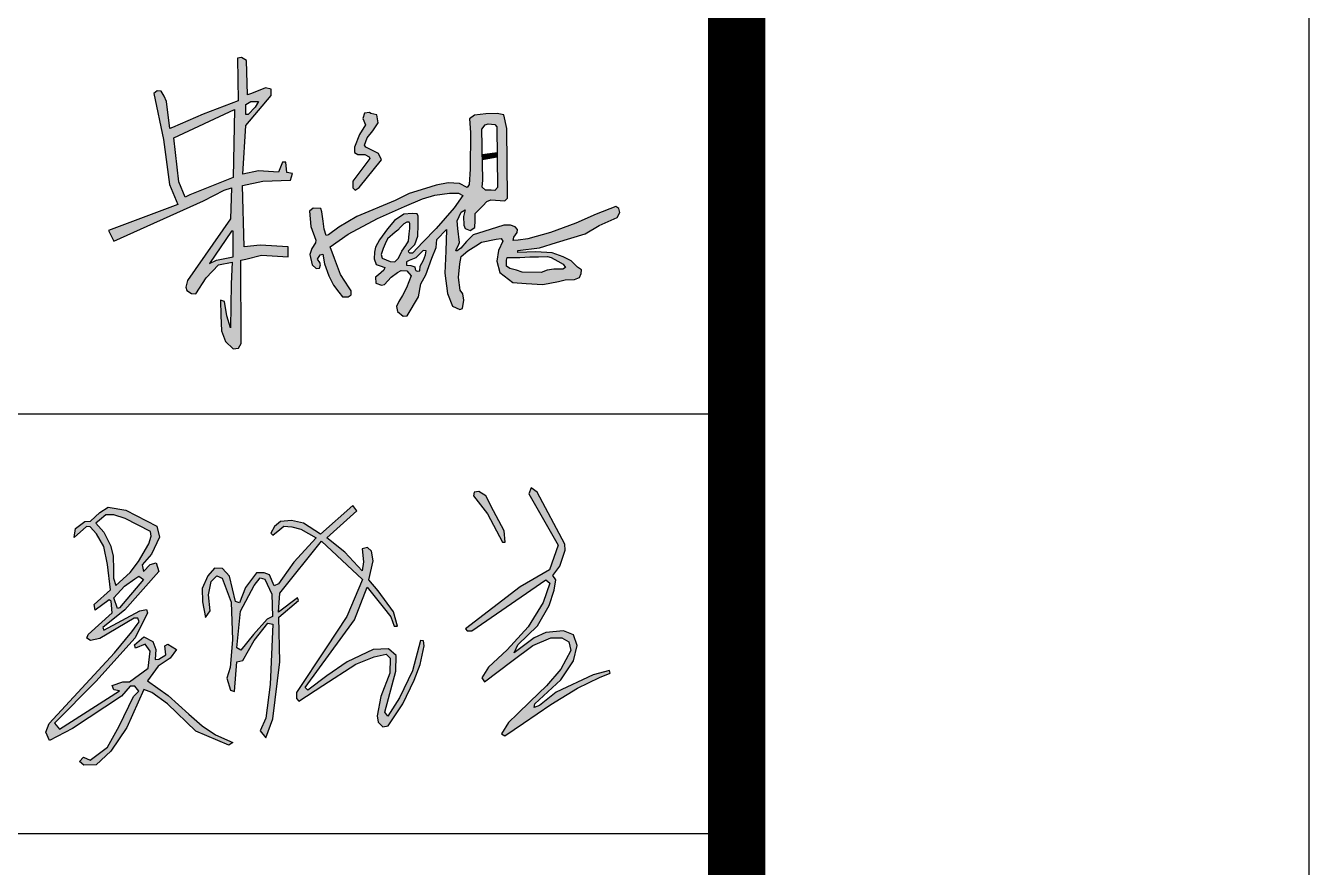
# Model space of a CAD drawing. Extents: x 1728470 to 1835391, y -157368 to 197905.
# Drawn here: x 1814412 to 1817775, y -2510 to -305 of the extents above; entities that cross this region are included whole.
import ezdxf

# ---------------------------------------------------------------- set-up
doc = ezdxf.new("R2010")
doc.units = 0
doc.header["$LTSCALE"] = 1000
doc.header["$MEASUREMENT"] = 0
doc.layers.get('0').update_dxf_attribs({"linetype": 'CONTINUOUS'})
doc.layers.add('PUB_TITLE', color=4, linetype='CONTINUOUS')

msp = doc.modelspace()

# ---------------------------------------------------------------- hatches: boundary and pattern name
h = msp.add_hatch(color=7)
h.paths.add_polyline_path([(1814980.4, -724), (1815033.5, -712.2), (1815106.5, -709.6), (1815111.4, -692.3), (1815096.6, -690.1), (1815093.8, -663), (1815085.2, -662.8), (1815074.3, -688.7), (1815022, -685.8), (1814981.4, -694.4), (1814988.9, -567.1), (1815055.5, -487.8), (1815055.7, -471.4), (1815040.7, -467.8), (1815004.1, -482.7), (1814993.8, -486.7), (1814991.1, -396.7), (1814977.7, -388.8), (1814967.5, -390.7), (1814969.1, -502.3), (1814877.2, -537.1), (1814796.7, -572.3), (1814790.3, -574.5), (1814781, -503.8), (1814775.4, -489.9), (1814766.9, -477), (1814756.9, -476.2), (1814748.4, -482.7), (1814773.3, -603.2), (1814789.3, -721.6), (1814810.7, -773.7), (1814629.1, -841.7), (1814642.9, -869.8), (1814878.6, -764.4), (1814932.4, -736.6), (1814951.4, -730.3), (1814949.2, -811.5), (1814836.3, -972.8), (1814831.7, -990.4), (1814834.8, -999.2), (1814846.8, -1006.6), (1814858.3, -1007.7), (1814884.9, -965.8), (1814917.3, -932.1), (1814953, -924.4), (1814950.9, -981.8), (1814949.1, -1097.2), (1814939.2, -1065.5), (1814933.4, -1027.6), (1814922.9, -1024.5), (1814923.9, -1064.8), (1814925, -1104.5), (1814935.9, -1132.7), (1814956.3, -1152.2), (1814970.2, -1149.8), (1814976.5, -1137.6), (1814975.8, -919.5), (1814988.7, -916.7), (1815029.7, -906.8), (1815100, -910.7), (1815100, -884.5), (1815026.6, -880.4), (1814984.5, -884.9)])
h.paths.add_polyline_path([(1814955.7, -702.7), (1814842.8, -748.6), (1814829.9, -754.9), (1814813.2, -714.6), (1814800.9, -599.1), (1814959.1, -524.8)], flags=16)
h.paths.add_polyline_path([(1814955.7, -843.8), (1814955.7, -911), (1814912.2, -919.7), (1814894.1, -928), (1814951.8, -843.8)], flags=16)
h.paths.add_polyline_path([(1814988.9, -538.3), (1814988.9, -511.5), (1815001.9, -504.3), (1815022.7, -504.3), (1815013.6, -519), (1814995.4, -537.9)], flags=16)
h = msp.add_hatch(color=7)
h.paths.add_polyline_path([(1815630.8, -761.5), (1815667.8, -763.7), (1815674.2, -757.3), (1815672.8, -574.6), (1815665.1, -538.9), (1815647.5, -535), (1815617.7, -536.4), (1815587.9, -539.5), (1815575.4, -549.5), (1815577.5, -585.1), (1815576.9, -680.8), (1815573.9, -721.7), (1815568.7, -729.4), (1815549.2, -719.1), (1815518.8, -717.4), (1815487.3, -723.4), (1815459.3, -731.4), (1815417.1, -744.6), (1815380.1, -762.9), (1815280.2, -805.5), (1815232.6, -832.8), (1815205.3, -853.1), (1815199.6, -855.1), (1815194.4, -838.5), (1815191.3, -817.1), (1815187.8, -793.2), (1815185.8, -784.1), (1815165.7, -783.7), (1815156, -791.1), (1815159.6, -831.4), (1815172.3, -866.8), (1815172, -874.5), (1815161.6, -888.6), (1815156.9, -904.9), (1815162.8, -931.7), (1815173.6, -941), (1815181.9, -940.3), (1815185, -932), (1815183.1, -925.6), (1815176.5, -916.6), (1815183.6, -905.3), (1815191, -903.8), (1815195, -928.8), (1815206.1, -960.8), (1815218.8, -984.8), (1815232.3, -1003.6), (1815242.5, -1015.3), (1815257.4, -1016), (1815265, -1010), (1815265.4, -999.8), (1815260, -992.2), (1815237.3, -957.4), (1815221, -915.3), (1815209.7, -884.6), (1815256.9, -851.7), (1815333.6, -810.1), (1815405, -778.8), (1815452.2, -759), (1815484.5, -749.6), (1815522.4, -744.2), (1815546.5, -744.2), (1815557.4, -750), (1815534.8, -782.7), (1815487.3, -836.5), (1815452.9, -872.1), (1815426.1, -901.3), (1815418.5, -900.9), (1815416.2, -898.4), (1815415.4, -894.8), (1815432.2, -878.6), (1815439.9, -856.5), (1815440.6, -827.1), (1815440.8, -804.1), (1815438.3, -798.3), (1815425.1, -797.2), (1815402.8, -798.8), (1815378.9, -815.6), (1815360.1, -837.7), (1815339.4, -866.1), (1815328.9, -885.9), (1815326.2, -898.5), (1815325.1, -915.9), (1815330.3, -930.6), (1815341.1, -934.7), (1815352.8, -938.6), (1815350.3, -946.1), (1815336.6, -957.6), (1815328.9, -963.9), (1815329.4, -979.9), (1815344.2, -985.4), (1815352.2, -982.9), (1815369.4, -963.8), (1815386.4, -952), (1815396.3, -946.8), (1815410.8, -947.6), (1815422, -960.2), (1815410.3, -991.7), (1815399.8, -1011.9), (1815389.7, -1027.8), (1815383.7, -1041), (1815386.4, -1054.2), (1815401, -1066.5), (1815411.9, -1065.1), (1815441.2, -1016), (1815447.7, -981.8), (1815460.6, -957.6), (1815476, -914.6), (1815487.3, -886.6), (1815489.7, -865.4), (1815514.4, -839.3), (1815513.4, -895.9), (1815510.4, -953.5), (1815517, -1006.7), (1815530.1, -1039.7), (1815550, -1049), (1815556.9, -1046.5), (1815560, -1024.1), (1815557.5, -1008), (1815550.3, -997.8), (1815546.3, -964.9), (1815549.4, -929), (1815553.4, -910.3), (1815570.4, -894.9), (1815591.9, -881.9), (1815606.7, -872.4), (1815644.7, -864.4), (1815657.9, -863.1), (1815662.2, -870.1), (1815650.8, -894.2), (1815646.5, -922.6), (1815654.7, -952.2), (1815688.7, -978), (1815723.7, -980.7), (1815767, -983), (1815807.9, -975.6), (1815825.9, -971.3), (1815850.4, -970.1), (1815862.9, -965.1), (1815867.6, -954.5), (1815868.2, -944.9), (1815857.9, -937.7), (1815841.6, -921.2), (1815820.4, -910.6), (1815791.9, -900.2), (1815748.3, -897.6), (1815701.2, -899.4), (1815701.5, -893.9), (1815758.7, -887.6), (1815803.1, -873.1), (1815877.7, -850.6), (1815915, -828.4), (1815962.2, -807.8), (1815968.8, -794.6), (1815965.8, -784), (1815958.4, -779), (1815907.1, -799.2), (1815853.5, -822.8), (1815787, -847.4), (1815727.9, -863.7), (1815702.2, -867.6), (1815689.4, -868.1), (1815690.7, -859.5), (1815699.5, -847.3), (1815701, -839.2), (1815694.4, -832.4), (1815682, -827.6), (1815664.6, -827.6), (1815612.1, -844.7), (1815584.9, -853.4), (1815567.4, -870.5), (1815551.9, -888.2), (1815542.6, -895.4), (1815538.8, -895.1), (1815540.3, -891.2), (1815543.7, -885.7), (1815546.6, -877.8), (1815548.4, -873.2), (1815544.7, -836.6), (1815542.3, -816.3), (1815552.9, -793.9), (1815563.4, -787.9), (1815559.2, -804.9), (1815559.8, -827.6), (1815563.6, -836.9), (1815577.1, -841.8), (1815589.1, -833.9), (1815590.2, -815.8), (1815590.2, -797.1), (1815609.9, -776.8), (1815620.6, -765.9)])
h.paths.add_polyline_path([(1815608, -728.3), (1815609.8, -710.1), (1815607, -576), (1815615.8, -564.9), (1815624.1, -562.7), (1815641.2, -564.2), (1815646.3, -570), (1815648.5, -729.5), (1815641.2, -737.2), (1815631.4, -736.3), (1815616.9, -736.6)], flags=16)
h.paths.add_polyline_path([(1815673.5, -912.9), (1815706.6, -912.5), (1815733.1, -910.8), (1815756.1, -910.6), (1815779.5, -909.7), (1815788.8, -912.9), (1815806.5, -922.2), (1815820.2, -929.8), (1815826.1, -938.9), (1815819.5, -942.8), (1815796.1, -943), (1815778.8, -945.6), (1815762.3, -952.3), (1815712.5, -950.8), (1815698.2, -945.6), (1815680.4, -941.5), (1815672, -935.4), (1815672.2, -919.2)], flags=16)
h.paths.add_polyline_path([(1815418.7, -823.7), (1815419, -836.8), (1815417.3, -850.5), (1815415.1, -869.9), (1815408.5, -880.7), (1815397.6, -896), (1815389.1, -914.1), (1815379.8, -923.9), (1815367.4, -922.8), (1815346.6, -914.5), (1815343.6, -904.4), (1815348.5, -889.4), (1815354, -876.8), (1815360.3, -863.9), (1815380.1, -845.9), (1815387.3, -840.7), (1815394.1, -833.5), (1815403.2, -824.5), (1815410.9, -820.3), (1815417.1, -820.1)], flags=16)
h.paths.add_polyline_path([(1815461.8, -895.5), (1815460, -905.7), (1815454.7, -919.2), (1815445.5, -935.2), (1815444.8, -947.5), (1815437.8, -948.8), (1815434, -946.9), (1815432.7, -942.8), (1815432.2, -937.1), (1815421.6, -933.9), (1815410.3, -932.6), (1815409.6, -928.6), (1815410.2, -924.2), (1815416.7, -920.1), (1815434.1, -913.2), (1815453.1, -895.5), (1815455, -894.3)], flags=16)
for points in [[(1815344.5, -656.7), (1815336.8, -639.7), (1815303.2, -623.6), (1815299.6, -618.1), (1815306.7, -599.2), (1815322.1, -580.9), (1815336, -559.4), (1815332, -538.7), (1815316.3, -534.9), (1815312.9, -532.7), (1815299.5, -534.4), (1815295.7, -548.6), (1815302.8, -565.3), (1815286.9, -590.5), (1815274, -623.4), (1815274.1, -637.5), (1815282.6, -643), (1815301.1, -643), (1815312.4, -648.7), (1815314, -653.2), (1815269.6, -712.6), (1815269, -730.4), (1815275.6, -736.5), (1815285.7, -729.1)], [(1815647.2, -637.4), (1815608.4, -643.1), (1815608.7, -657), (1815647.4, -649.7)]]:
    msp.add_hatch(color=7).paths.add_polyline_path(points)
h = msp.add_hatch(color=256)
h.paths.add_polyline_path([(1815752.3, -1527.7), (1815736.5, -1515.6), (1815730.6, -1531.5), (1815806.8, -1666.1), (1815784.9, -1731), (1815707.7, -1775), (1815564.4, -1885.1), (1815569.2, -1890.9), (1815581.5, -1890.4), (1815775.3, -1756.9), (1815785.4, -1765.9), (1815767.8, -1816.4), (1815728.4, -1879.7), (1815673.5, -1940.6), (1815624.5, -1985.9), (1815607.5, -2014), (1815614.4, -2024.1), (1815685.7, -1970.4), (1815741.2, -1928.7), (1815788.1, -1909.2), (1815816.9, -1909.2), (1815835, -1919.8), (1815840.3, -1942.2), (1815814.2, -1990.6), (1815776.9, -2034.9), (1815734.3, -2075.9), (1815700.7, -2108.2), (1815677.1, -2130.9), (1815658.7, -2160.4), (1815667.2, -2165.8), (1815716.7, -2132.3), (1815788.2, -2083.9), (1815858.1, -2040.9), (1815915.6, -2013), (1815943.2, -2001.1), (1815942.1, -1994.4), (1815898.8, -2005.9), (1815802.2, -2051), (1815758.2, -2086), (1815744.7, -2091.6), (1815746.2, -2081.6), (1815814.5, -2019), (1815847.3, -1969.4), (1815857.4, -1928.6), (1815847.7, -1901.3), (1815820.9, -1890.5), (1815774.6, -1894.6), (1815744, -1909.2), (1815706, -1937.5), (1815691.7, -1948.1), (1815701.5, -1927.1), (1815753, -1877.5), (1815783.6, -1824.4), (1815797, -1784.5), (1815801.1, -1756.6), (1815792.9, -1745.8), (1815811.6, -1721), (1815825.4, -1679.6), (1815824.7, -1663.6)])
h.paths.add_polyline_path([(1815599, -1525.6), (1815587.6, -1527.7), (1815585.2, -1536.8), (1815621.8, -1583.7), (1815661.4, -1658.6), (1815668.8, -1658.6), (1815665.8, -1628.9), (1815638.2, -1576), (1815617.9, -1537.1)], flags=17)
h.paths.add_polyline_path([(1815008.8, -1900.4), (1814976, -1941.4), (1814965.4, -1935.3), (1814974.9, -1839), (1815010.5, -1771.7), (1815026.7, -1751.9), (1815038.8, -1755.4), (1815057.2, -1794.4), (1815059.1, -1853.2), (1815044.7, -1860.2)], flags=16)
h.paths.add_polyline_path([(1814875.5, -1814.4), (1814883.3, -1856), (1814895.9, -1838.6), (1814891, -1796.7), (1814898.6, -1761.4), (1814913.3, -1746.2), (1814926.9, -1752.7), (1814950.3, -1815.2), (1814954.1, -1914.2), (1814948.1, -1986.8), (1814939.4, -2014.5), (1814948.6, -2046), (1814959.5, -2049.3), (1814965.5, -1972.1), (1814981.3, -1968.3), (1815011.2, -1915.5), (1815046.6, -1870.9), (1815060.2, -1873.1), (1815053.1, -2030.8), (1815041.1, -2119.7), (1815026.4, -2152.8), (1815041.1, -2170.8), (1815060.2, -2121.3), (1815078.2, -1972.1), (1815075.6, -1855.2), (1815127.1, -1811), (1815124.8, -1804.2), (1815074.5, -1841.5), (1815077.9, -1791.6), (1815187.3, -1656.1), (1815294.3, -1756.2), (1815253.8, -1853), (1815199.1, -1935.4), (1815121.5, -2052.2), (1815121.6, -2067.6), (1815127.5, -2075.2), (1815190.6, -2034), (1815277, -1977.6), (1815324.9, -1958.7), (1815357, -1952), (1815367.1, -1962.5), (1815366.2, -2001.2), (1815343.1, -2062.7), (1815333.4, -2113.2), (1815335.9, -2129.6), (1815347.7, -2142.2), (1815362, -2139.6), (1815400.3, -2081.6), (1815430.2, -2019.7), (1815445.6, -1978.7), (1815456.4, -1929.5), (1815454.7, -1916.6), (1815446.8, -1915.8), (1815426.1, -1995.3), (1815391.3, -2065.7), (1815361, -2114.4), (1815353.1, -2104), (1815382.1, -1996.6), (1815382.6, -1955.2), (1815362.7, -1937.8), (1815322.5, -1939.8), (1815254.9, -1972.1), (1815201.4, -2008.2), (1815151.7, -2045.8), (1815144.7, -2039.2), (1815273.6, -1862), (1815306.6, -1776), (1815348.8, -1828.8), (1815368.7, -1853.6), (1815377.6, -1878.7), (1815386.7, -1878.7), (1815376.2, -1840.8), (1815335.7, -1785.9), (1815311.5, -1756.7), (1815322.6, -1707.3), (1815318, -1681.7), (1815307.9, -1672.5), (1815293.8, -1675.7), (1815297, -1710), (1815293.8, -1733.3), (1815248, -1684.9), (1815201.1, -1647.2), (1815279.7, -1576.1), (1815269.7, -1562.1), (1815184.9, -1637.8), (1815140.2, -1608.7), (1815108.5, -1601.2), (1815080.3, -1603.9), (1815064.1, -1617.4), (1815054.6, -1634.4), (1815060.1, -1639.6), (1815077.9, -1624.9), (1815088.8, -1616), (1815109.2, -1618.2), (1815132.9, -1623.9), (1815172.9, -1646.9), (1815115.1, -1711.1), (1815084.9, -1753), (1815074.6, -1767.2), (1815063.2, -1773), (1815050.7, -1744.1), (1815037.4, -1738.3), (1815016.6, -1738.3), (1814988.2, -1777.2), (1814972.7, -1817.4), (1814962.1, -1814.1), (1814946.2, -1747), (1814927.9, -1727), (1814907.4, -1726.8), (1814889.6, -1746.2), (1814874.6, -1779.7)])
h.paths.add_polyline_path([(1814652.5, -1831.8), (1814643.5, -1804), (1814671, -1773.8), (1814698.2, -1754.8), (1814708.5, -1747.7), (1814720.8, -1756.2), (1814657.8, -1830.7)], flags=16)
h.paths.add_polyline_path([(1814642.5, -1752.5), (1814648.8, -1772.1), (1814685.7, -1737.8), (1814708.1, -1709.4), (1814735.1, -1662.6), (1814741, -1642.6), (1814739.2, -1630.4), (1814673.3, -1595.9), (1814643.7, -1587), (1814622.2, -1586.5), (1814605.4, -1601), (1814596.6, -1608.6), (1814617.2, -1632.5), (1814634.2, -1667.4), (1814641.5, -1694.4), (1814642.3, -1730.4)], flags=16)
h.paths.add_polyline_path([(1814571.7, -1617.1), (1814539.5, -1646.4), (1814542.5, -1622.6), (1814567, -1603.8), (1814582.3, -1603.4), (1814606.3, -1580.7), (1814628.1, -1566.7), (1814674.8, -1574.6), (1814755.6, -1616.5), (1814762.6, -1645.3), (1814741.6, -1689.7), (1814717.2, -1718.1), (1814720.7, -1735.1), (1814738.6, -1717.2), (1814754.3, -1712.9), (1814760.8, -1735.1), (1814672.5, -1835.4), (1814614.6, -1882.1), (1814617.1, -1889.3), (1814711, -1838.3), (1814728.8, -1834.9), (1814731.3, -1843.6), (1814699.2, -1909), (1814596.4, -2023.2), (1814488.2, -2132.6), (1814500.9, -2148.3), (1814658.1, -2048), (1814643, -2045), (1814639.4, -2033.5), (1814667.2, -2023.8), (1814684.1, -2024.4), (1814733.1, -1988.2), (1814738.5, -1943.5), (1814725.2, -1925.9), (1814699.8, -1935.6), (1814697.4, -1927.2), (1814721.6, -1906.6), (1814745.2, -1918.7), (1814753.7, -1939.8), (1814751.2, -1965.8), (1814760.9, -1965.2), (1814779.7, -1953.7), (1814777.2, -1929.6), (1814785.1, -1925.9), (1814807.5, -1939.2), (1814790.5, -1962.2), (1814759.7, -1983.3), (1814731.3, -2022), (1814785.7, -2060.1), (1814840.1, -2109), (1814874.3, -2139.7), (1814909.8, -2163), (1814955.2, -2183), (1814944.3, -2190.2), (1814858.4, -2153.4), (1814784, -2082.1), (1814742.9, -2051.9), (1814721.7, -2044), (1814677, -2143.7), (1814635.9, -2205.9), (1814596.9, -2242), (1814564.7, -2242.8), (1814553.7, -2232.7), (1814564.3, -2221.7), (1814581.2, -2229.3), (1814627, -2195), (1814657.5, -2140.2), (1814694.8, -2062.7), (1814708.4, -2048.3), (1814698.2, -2036), (1814686.3, -2035.6), (1814663, -2061.4), (1814535.1, -2146.5), (1814474.5, -2177.8), (1814465.6, -2155.8), (1814474.1, -2133), (1814644.8, -1948.6), (1814690.2, -1892.9), (1814704.1, -1874.1), (1814709.3, -1867.2), (1814706.4, -1857.7), (1814696.4, -1857.3), (1814606.8, -1910.4), (1814582.2, -1916), (1814572.5, -1910.1), (1814575.9, -1900), (1814638.7, -1843.8), (1814636.5, -1813), (1814631, -1809.3), (1814594.3, -1836.1), (1814592.1, -1821.8), (1814634.3, -1782.9), (1814626.9, -1716.9), (1814616.9, -1670), (1814598.1, -1636.8), (1814581, -1618.1)])

# ---------------------------------------------------------------- linework, layer by layer
for p, q in [((1815587.6, -1527.7), (1815585.2, -1536.8)), ((1815585.2, -1536.8), (1815621.8, -1583.7)), ((1815599, -1525.6), (1815587.6, -1527.7)), ((1815617.9, -1537.1), (1815599, -1525.6)), ((1815638.2, -1576), (1815617.9, -1537.1)), ((1815736.5, -1515.6), (1815730.6, -1531.5)), ((1815730.6, -1531.5), (1815806.8, -1666.1)), ((1815752.3, -1527.7), (1815736.5, -1515.6)), ((1815824.7, -1663.6), (1815752.3, -1527.7)), ((1814606.3, -1580.7), (1814628.1, -1566.7)), ((1814628.1, -1566.7), (1814674.8, -1574.6)), ((1814674.8, -1574.6), (1814755.6, -1616.5)), ((1815269.7, -1562.1), (1815184.9, -1637.8)), ((1815201.1, -1647.2), (1815279.7, -1576.1)), ((1815279.7, -1576.1), (1815269.7, -1562.1)), ((1815665.8, -1628.9), (1815638.2, -1576)), ((1814542.5, -1622.6), (1814567, -1603.8)), ((1814567, -1603.8), (1814582.3, -1603.4)), ((1814582.3, -1603.4), (1814606.3, -1580.7)), ((1814605.4, -1601), (1814596.6, -1608.6)), ((1814596.6, -1608.6), (1814617.2, -1632.5)), ((1814622.2, -1586.5), (1814605.4, -1601)), ((1814643.7, -1587), (1814622.2, -1586.5)), ((1814673.3, -1595.9), (1814643.7, -1587)), ((1814739.2, -1630.4), (1814673.3, -1595.9)), ((1815080.3, -1603.9), (1815064.1, -1617.4)), ((1815108.5, -1601.2), (1815080.3, -1603.9)), ((1815140.2, -1608.7), (1815108.5, -1601.2)), ((1815184.9, -1637.8), (1815140.2, -1608.7)), ((1815621.8, -1583.7), (1815661.4, -1658.6)), ((1814571.7, -1617.1), (1814539.5, -1646.4)), ((1814539.5, -1646.4), (1814542.5, -1622.6)), ((1814581, -1618.1), (1814571.7, -1617.1)), ((1814598.1, -1636.8), (1814581, -1618.1)), ((1814616.9, -1670), (1814598.1, -1636.8)), ((1814617.2, -1632.5), (1814634.2, -1667.4)), ((1814735.1, -1662.6), (1814741, -1642.6)), ((1814741, -1642.6), (1814739.2, -1630.4)), ((1814762.6, -1645.3), (1814741.6, -1689.7)), ((1814755.6, -1616.5), (1814762.6, -1645.3)), ((1815064.1, -1617.4), (1815054.6, -1634.4)), ((1815054.6, -1634.4), (1815060.1, -1639.6)), ((1815060.1, -1639.6), (1815077.9, -1624.9)), ((1815077.9, -1624.9), (1815088.8, -1616)), ((1815088.8, -1616), (1815109.2, -1618.2)), ((1815109.2, -1618.2), (1815132.9, -1623.9)), ((1815172.9, -1646.9), (1815115.1, -1711.1)), ((1815132.9, -1623.9), (1815172.9, -1646.9)), ((1815248, -1684.9), (1815201.1, -1647.2)), ((1815668.8, -1658.6), (1815665.8, -1628.9)), ((1814626.9, -1716.9), (1814616.9, -1670)), ((1814634.2, -1667.4), (1814641.5, -1694.4)), ((1814708.1, -1709.4), (1814735.1, -1662.6)), ((1815077.9, -1791.6), (1815187.3, -1656.1)), ((1815187.3, -1656.1), (1815294.3, -1756.2)), ((1815307.9, -1672.5), (1815293.8, -1675.7)), ((1815293.8, -1675.7), (1815297, -1710)), ((1815318, -1681.7), (1815307.9, -1672.5)), ((1815661.4, -1658.6), (1815668.8, -1658.6)), ((1815806.8, -1666.1), (1815784.9, -1731)), ((1815811.6, -1721), (1815825.4, -1679.6)), ((1815825.4, -1679.6), (1815824.7, -1663.6)), ((1814641.5, -1694.4), (1814642.3, -1730.4)), ((1814685.7, -1737.8), (1814708.1, -1709.4)), ((1814741.6, -1689.7), (1814717.2, -1718.1)), ((1814738.6, -1717.2), (1814754.3, -1712.9)), ((1814754.3, -1712.9), (1814760.8, -1735.1)), ((1815115.1, -1711.1), (1815084.9, -1753)), ((1815293.8, -1733.3), (1815248, -1684.9)), ((1815297, -1710), (1815293.8, -1733.3)), ((1815311.5, -1756.7), (1815322.6, -1707.3)), ((1815322.6, -1707.3), (1815318, -1681.7)), ((1814634.3, -1782.9), (1814626.9, -1716.9)), ((1814642.3, -1730.4), (1814642.5, -1752.5)), ((1814648.8, -1772.1), (1814685.7, -1737.8)), ((1814760.8, -1735.1), (1814672.5, -1835.4)), ((1814698.2, -1754.8), (1814708.5, -1747.7)), ((1814708.5, -1747.7), (1814720.8, -1756.2)), ((1814717.2, -1718.1), (1814720.7, -1735.1)), ((1814720.7, -1735.1), (1814738.6, -1717.2)), ((1814889.6, -1746.2), (1814874.6, -1779.7)), ((1814907.4, -1726.8), (1814889.6, -1746.2)), ((1814898.6, -1761.4), (1814913.3, -1746.2)), ((1814927.9, -1727), (1814907.4, -1726.8)), ((1814913.3, -1746.2), (1814926.9, -1752.7)), ((1814946.2, -1747), (1814927.9, -1727)), ((1814962.1, -1814.1), (1814946.2, -1747)), ((1815016.6, -1738.3), (1814988.2, -1777.2)), ((1815037.4, -1738.3), (1815016.6, -1738.3)), ((1815050.7, -1744.1), (1815037.4, -1738.3)), ((1815063.2, -1773), (1815050.7, -1744.1)), ((1815784.9, -1731), (1815707.7, -1775)), ((1815792.9, -1745.8), (1815811.6, -1721)), ((1815801.1, -1756.6), (1815792.9, -1745.8)), ((1814642.5, -1752.5), (1814648.8, -1772.1)), ((1814643.5, -1804), (1814671, -1773.8)), ((1814720.8, -1756.2), (1814657.8, -1830.7)), ((1814671, -1773.8), (1814698.2, -1754.8)), ((1814874.6, -1779.7), (1814875.5, -1814.4)), ((1814891, -1796.7), (1814898.6, -1761.4)), ((1814926.9, -1752.7), (1814950.3, -1815.2)), ((1814988.2, -1777.2), (1814972.7, -1817.4)), ((1814974.9, -1839), (1815010.5, -1771.7)), ((1815010.5, -1771.7), (1815026.7, -1751.9)), ((1815026.7, -1751.9), (1815038.8, -1755.4)), ((1815038.8, -1755.4), (1815057.2, -1794.4)), ((1815074.6, -1767.2), (1815063.2, -1773)), ((1815084.9, -1753), (1815074.6, -1767.2)), ((1815294.3, -1756.2), (1815253.8, -1853)), ((1815273.6, -1862), (1815306.6, -1776)), ((1815306.6, -1776), (1815348.8, -1828.8)), ((1815335.7, -1785.9), (1815311.5, -1756.7)), ((1815707.7, -1775), (1815564.4, -1885.1)), ((1815581.5, -1890.4), (1815775.3, -1756.9)), ((1815785.4, -1765.9), (1815767.8, -1816.4)), ((1815775.3, -1756.9), (1815785.4, -1765.9)), ((1815797, -1784.5), (1815801.1, -1756.6)), ((1814592.1, -1821.8), (1814634.3, -1782.9)), ((1814631, -1809.3), (1814594.3, -1836.1)), ((1814636.5, -1813), (1814631, -1809.3)), ((1814638.7, -1843.8), (1814636.5, -1813)), ((1814652.5, -1831.8), (1814643.5, -1804)), ((1814875.5, -1814.4), (1814883.3, -1856)), ((1814895.9, -1838.6), (1814891, -1796.7)), ((1814950.3, -1815.2), (1814954.1, -1914.2)), ((1814972.7, -1817.4), (1814962.1, -1814.1)), ((1815057.2, -1794.4), (1815059.1, -1853.2)), ((1815074.5, -1841.5), (1815077.9, -1791.6)), ((1815124.8, -1804.2), (1815074.5, -1841.5)), ((1815075.6, -1855.2), (1815127.1, -1811)), ((1815127.1, -1811), (1815124.8, -1804.2)), ((1815376.2, -1840.8), (1815335.7, -1785.9)), ((1815783.6, -1824.4), (1815797, -1784.5)), ((1814575.9, -1900), (1814638.7, -1843.8)), ((1814594.3, -1836.1), (1814592.1, -1821.8)), ((1814672.5, -1835.4), (1814614.6, -1882.1)), ((1814617.1, -1889.3), (1814711, -1838.3)), ((1814657.8, -1830.7), (1814652.5, -1831.8)), ((1814731.3, -1843.6), (1814699.2, -1909)), ((1814711, -1838.3), (1814728.8, -1834.9)), ((1814728.8, -1834.9), (1814731.3, -1843.6)), ((1814883.3, -1856), (1814895.9, -1838.6)), ((1814965.4, -1935.3), (1814974.9, -1839)), ((1815348.8, -1828.8), (1815368.7, -1853.6)), ((1815386.7, -1878.7), (1815376.2, -1840.8)), ((1815767.8, -1816.4), (1815728.4, -1879.7)), ((1815753, -1877.5), (1815783.6, -1824.4)), ((1814696.4, -1857.3), (1814606.8, -1910.4)), ((1814614.6, -1882.1), (1814617.1, -1889.3)), ((1814690.2, -1892.9), (1814704.1, -1874.1)), ((1814706.4, -1857.7), (1814696.4, -1857.3)), ((1814704.1, -1874.1), (1814709.3, -1867.2)), ((1814709.3, -1867.2), (1814706.4, -1857.7)), ((1815044.7, -1860.2), (1815008.8, -1900.4)), ((1815011.2, -1915.5), (1815046.6, -1870.9)), ((1815059.1, -1853.2), (1815044.7, -1860.2)), ((1815046.6, -1870.9), (1815060.2, -1873.1)), ((1815060.2, -1873.1), (1815053.1, -2030.8)), ((1815078.2, -1972.1), (1815075.6, -1855.2)), ((1815144.7, -2039.2), (1815273.6, -1862)), ((1815253.8, -1853), (1815199.1, -1935.4)), ((1815368.7, -1853.6), (1815377.6, -1878.7)), ((1815377.6, -1878.7), (1815386.7, -1878.7)), ((1815728.4, -1879.7), (1815673.5, -1940.6)), ((1815701.5, -1927.1), (1815753, -1877.5)), ((1814572.5, -1910.1), (1814575.9, -1900)), ((1814582.2, -1916), (1814572.5, -1910.1)), ((1814606.8, -1910.4), (1814582.2, -1916)), ((1814699.2, -1909), (1814596.4, -2023.2)), ((1814644.8, -1948.6), (1814690.2, -1892.9)), ((1814697.4, -1927.2), (1814721.6, -1906.6)), ((1814721.6, -1906.6), (1814745.2, -1918.7)), ((1814954.1, -1914.2), (1814948.1, -1986.8)), ((1815008.8, -1900.4), (1814976, -1941.4)), ((1814981.3, -1968.3), (1815011.2, -1915.5)), ((1815446.8, -1915.8), (1815426.1, -1995.3)), ((1815454.7, -1916.6), (1815446.8, -1915.8)), ((1815564.4, -1885.1), (1815569.2, -1890.9)), ((1815569.2, -1890.9), (1815581.5, -1890.4)), ((1815744, -1909.2), (1815706, -1937.5)), ((1815741.2, -1928.7), (1815788.1, -1909.2)), ((1815774.6, -1894.6), (1815744, -1909.2)), ((1815820.9, -1890.5), (1815774.6, -1894.6)), ((1815788.1, -1909.2), (1815816.9, -1909.2)), ((1815816.9, -1909.2), (1815835, -1919.8)), ((1815847.7, -1901.3), (1815820.9, -1890.5)), ((1815857.4, -1928.6), (1815847.7, -1901.3)), ((1814474.1, -2133), (1814644.8, -1948.6)), ((1814699.8, -1935.6), (1814697.4, -1927.2)), ((1814725.2, -1925.9), (1814699.8, -1935.6)), ((1814699.8, -1935.6), (1814699.8, -1935.6)), ((1814738.5, -1943.5), (1814725.2, -1925.9)), ((1814733.1, -1988.2), (1814738.5, -1943.5)), ((1814745.2, -1918.7), (1814753.7, -1939.8)), ((1814753.7, -1939.8), (1814751.2, -1965.8)), ((1814777.2, -1929.6), (1814785.1, -1925.9)), ((1814779.7, -1953.7), (1814777.2, -1929.6)), ((1814785.1, -1925.9), (1814807.5, -1939.2)), ((1814807.5, -1939.2), (1814790.5, -1962.2)), ((1814976, -1941.4), (1814965.4, -1935.3)), ((1815199.1, -1935.4), (1815121.5, -2052.2)), ((1815322.5, -1939.8), (1815254.9, -1972.1)), ((1815362.7, -1937.8), (1815322.5, -1939.8)), ((1815382.6, -1955.2), (1815362.7, -1937.8)), ((1815445.6, -1978.7), (1815456.4, -1929.5)), ((1815456.4, -1929.5), (1815454.7, -1916.6)), ((1815673.5, -1940.6), (1815624.5, -1985.9)), ((1815685.7, -1970.4), (1815741.2, -1928.7)), ((1815691.7, -1948.1), (1815701.5, -1927.1)), ((1815706, -1937.5), (1815691.7, -1948.1)), ((1815840.3, -1942.2), (1815814.2, -1990.6)), ((1815835, -1919.8), (1815840.3, -1942.2)), ((1815847.3, -1969.4), (1815857.4, -1928.6)), ((1814759.7, -1983.3), (1814731.3, -2022)), ((1814751.2, -1965.8), (1814760.9, -1965.2)), ((1814790.5, -1962.2), (1814759.7, -1983.3)), ((1814760.9, -1965.2), (1814779.7, -1953.7)), ((1814959.5, -2049.3), (1814965.5, -1972.1)), ((1814965.5, -1972.1), (1814981.3, -1968.3)), ((1815060.2, -2121.3), (1815078.2, -1972.1)), ((1815190.6, -2034), (1815277, -1977.6)), ((1815254.9, -1972.1), (1815201.4, -2008.2)), ((1815277, -1977.6), (1815324.9, -1958.7)), ((1815324.9, -1958.7), (1815357, -1952)), ((1815357, -1952), (1815367.1, -1962.5)), ((1815367.1, -1962.5), (1815366.2, -2001.2)), ((1815382.1, -1996.6), (1815382.6, -1955.2)), ((1815430.2, -2019.7), (1815445.6, -1978.7)), ((1815614.4, -2024.1), (1815685.7, -1970.4)), ((1815814.5, -2019), (1815847.3, -1969.4)), ((1814684.1, -2024.4), (1814733.1, -1988.2)), ((1814948.1, -1986.8), (1814939.4, -2014.5)), ((1814939.4, -2014.5), (1814948.6, -2046)), ((1815201.4, -2008.2), (1815151.7, -2045.8)), ((1815366.2, -2001.2), (1815343.1, -2062.7)), ((1815353.1, -2104), (1815382.1, -1996.6)), ((1815426.1, -1995.3), (1815391.3, -2065.7)), ((1815624.5, -1985.9), (1815607.5, -2014)), ((1815607.5, -2014), (1815614.4, -2024.1)), ((1815814.2, -1990.6), (1815776.9, -2034.9)), ((1815898.8, -2005.9), (1815802.2, -2051)), ((1815858.1, -2040.9), (1815915.6, -2013)), ((1815942.1, -1994.4), (1815898.8, -2005.9)), ((1815915.6, -2013), (1815943.2, -2001.1)), ((1815943.2, -2001.1), (1815942.1, -1994.4)), ((1814596.4, -2023.2), (1814488.2, -2132.6)), ((1814500.9, -2148.3), (1814658.1, -2048)), ((1814639.4, -2033.5), (1814667.2, -2023.8)), ((1814643, -2045), (1814639.4, -2033.5)), ((1814658.1, -2048), (1814643, -2045)), ((1814686.3, -2035.6), (1814663, -2061.4)), ((1814667.2, -2023.8), (1814684.1, -2024.4)), ((1814721.7, -2044), (1814677, -2143.7)), ((1814698.2, -2036), (1814686.3, -2035.6)), ((1814694.8, -2062.7), (1814708.4, -2048.3)), ((1814708.4, -2048.3), (1814698.2, -2036)), ((1814742.9, -2051.9), (1814721.7, -2044)), ((1814731.3, -2022), (1814785.7, -2060.1)), ((1814948.6, -2046), (1814959.5, -2049.3)), ((1815053.1, -2030.8), (1815041.1, -2119.7)), ((1815127.5, -2075.2), (1815190.6, -2034)), ((1815151.7, -2045.8), (1815144.7, -2039.2)), ((1815400.3, -2081.6), (1815430.2, -2019.7)), ((1815776.9, -2034.9), (1815734.3, -2075.9)), ((1815746.2, -2081.6), (1815814.5, -2019)), ((1815802.2, -2051), (1815758.2, -2086)), ((1815788.2, -2083.9), (1815858.1, -2040.9)), ((1814663, -2061.4), (1814535.1, -2146.5)), ((1814657.5, -2140.2), (1814694.8, -2062.7)), ((1814784, -2082.1), (1814742.9, -2051.9)), ((1814858.4, -2153.4), (1814784, -2082.1)), ((1814785.7, -2060.1), (1814840.1, -2109)), ((1815121.5, -2052.2), (1815121.6, -2067.6)), ((1815121.6, -2067.6), (1815127.5, -2075.2)), ((1815343.1, -2062.7), (1815333.4, -2113.2)), ((1815391.3, -2065.7), (1815361, -2114.4)), ((1815362, -2139.6), (1815400.3, -2081.6)), ((1815734.3, -2075.9), (1815700.7, -2108.2)), ((1815716.7, -2132.3), (1815788.2, -2083.9)), ((1815744.7, -2091.6), (1815746.2, -2081.6)), ((1814840.1, -2109), (1814874.3, -2139.7)), ((1815333.4, -2113.2), (1815335.9, -2129.6)), ((1815361, -2114.4), (1815353.1, -2104)), ((1815700.7, -2108.2), (1815677.1, -2130.9)), ((1815758.2, -2086), (1815744.7, -2091.6)), ((1814465.6, -2155.8), (1814474.1, -2133)), ((1814535.1, -2146.5), (1814474.5, -2177.8)), ((1814488.2, -2132.6), (1814500.9, -2148.3)), ((1814627, -2195), (1814657.5, -2140.2)), ((1814677, -2143.7), (1814635.9, -2205.9)), ((1814874.3, -2139.7), (1814909.8, -2163)), ((1815041.1, -2119.7), (1815026.4, -2152.8)), ((1815041.1, -2170.8), (1815060.2, -2121.3)), ((1815335.9, -2129.6), (1815347.7, -2142.2)), ((1815347.7, -2142.2), (1815362, -2139.6)), ((1815677.1, -2130.9), (1815658.7, -2160.4)), ((1815667.2, -2165.8), (1815716.7, -2132.3)), ((1814474.5, -2177.8), (1814465.6, -2155.8)), ((1814944.3, -2190.2), (1814858.4, -2153.4)), ((1814909.8, -2163), (1814955.2, -2183)), ((1814955.2, -2183), (1814944.3, -2190.2)), ((1815026.4, -2152.8), (1815041.1, -2170.8)), ((1815658.7, -2160.4), (1815667.2, -2165.8)), ((1814581.2, -2229.3), (1814627, -2195)), ((1814635.9, -2205.9), (1814596.9, -2242)), ((1814553.7, -2232.7), (1814564.3, -2221.7)), ((1814564.7, -2242.8), (1814553.7, -2232.7)), ((1814564.3, -2221.7), (1814581.2, -2229.3)), ((1814596.9, -2242), (1814564.7, -2242.8))]:
    msp.add_line(p, q)
for points in [[(1814953, -924.4), (1814950.9, -981.8), (1814949.1, -1097.2), (1814939.2, -1065.5), (1814933.4, -1027.6), (1814922.9, -1024.5), (1814923.9, -1064.8), (1814925, -1104.5), (1814935.9, -1132.7), (1814956.3, -1152.2), (1814970.2, -1149.8), (1814976.5, -1137.6), (1814975.8, -919.5), (1814988.7, -916.7), (1815029.7, -906.8), (1815100, -910.7), (1815100, -884.5), (1815026.6, -880.4), (1814984.5, -884.9), (1814980.4, -724), (1815033.5, -712.2), (1815106.5, -709.6), (1815111.4, -692.3), (1815096.6, -690.1), (1815093.8, -663), (1815085.2, -662.8), (1815074.3, -688.7), (1815022, -685.8), (1814981.4, -694.4), (1814988.9, -567.1), (1815055.5, -487.8), (1815055.7, -471.4), (1815040.7, -467.8), (1815004.1, -482.7), (1814993.8, -486.7), (1814991.1, -396.7), (1814977.7, -388.8), (1814967.5, -390.7), (1814969.1, -502.3), (1814877.2, -537.1), (1814796.7, -572.3), (1814790.3, -574.5), (1814781, -503.8), (1814775.4, -489.9), (1814766.9, -477), (1814756.9, -476.2), (1814748.4, -482.7), (1814773.3, -603.2), (1814789.3, -721.6), (1814810.7, -773.7), (1814629.1, -841.7), (1814642.9, -869.8), (1814878.6, -764.4), (1814932.4, -736.6), (1814951.4, -730.3), (1814949.2, -811.5), (1814836.3, -972.8), (1814831.7, -990.4), (1814834.8, -999.2), (1814846.8, -1006.6), (1814858.3, -1007.7), (1814884.9, -965.8), (1814917.3, -932.1)], [(1815185.8, -784.1), (1815165.7, -783.7), (1815156, -791.1), (1815159.6, -831.4), (1815172.3, -866.8), (1815172, -874.5), (1815161.6, -888.6), (1815156.9, -904.9), (1815162.8, -931.7), (1815173.6, -941), (1815181.9, -940.3), (1815185, -932), (1815183.1, -925.6), (1815176.5, -916.6), (1815183.6, -905.3), (1815191, -903.8), (1815195, -928.8), (1815206.1, -960.8), (1815218.8, -984.8), (1815232.3, -1003.6), (1815242.5, -1015.3), (1815257.4, -1016), (1815265, -1010), (1815265.4, -999.8), (1815260, -992.2), (1815237.3, -957.4), (1815221, -915.3), (1815209.7, -884.6), (1815256.9, -851.7), (1815333.6, -810.1), (1815405, -778.8), (1815452.2, -759), (1815484.5, -749.6), (1815522.4, -744.2), (1815546.5, -744.2), (1815557.4, -750), (1815534.8, -782.7), (1815487.3, -836.5), (1815452.9, -872.1), (1815426.1, -901.3), (1815418.5, -900.9), (1815416.2, -898.4), (1815415.4, -894.8), (1815432.2, -878.6), (1815439.9, -856.5), (1815440.6, -827.1), (1815440.8, -804.1), (1815438.3, -798.3), (1815425.1, -797.2), (1815402.8, -798.8), (1815378.9, -815.6), (1815360.1, -837.7), (1815339.4, -866.1), (1815328.9, -885.9), (1815326.2, -898.5), (1815325.1, -915.9), (1815330.3, -930.6), (1815341.1, -934.7), (1815352.8, -938.6), (1815350.3, -946.1), (1815336.6, -957.6), (1815328.9, -963.9), (1815329.4, -979.9), (1815344.2, -985.4), (1815352.2, -982.9), (1815369.4, -963.8), (1815386.4, -952), (1815396.3, -946.8), (1815410.8, -947.6), (1815422, -960.2), (1815410.3, -991.7), (1815399.8, -1011.9), (1815389.7, -1027.8), (1815383.7, -1041), (1815386.4, -1054.2), (1815401, -1066.5), (1815411.9, -1065.1), (1815441.2, -1016), (1815447.7, -981.8), (1815460.6, -957.6), (1815476, -914.6), (1815487.3, -886.6), (1815489.7, -865.4), (1815514.4, -839.3), (1815513.4, -895.9), (1815510.4, -953.5), (1815517, -1006.7), (1815530.1, -1039.7), (1815550, -1049), (1815556.9, -1046.5), (1815560, -1024.1), (1815557.5, -1008), (1815550.3, -997.8), (1815546.3, -964.9), (1815549.4, -929), (1815553.4, -910.3), (1815570.4, -894.9), (1815591.9, -881.9), (1815606.7, -872.4), (1815644.7, -864.4), (1815657.9, -863.1), (1815662.2, -870.1), (1815650.8, -894.2), (1815646.5, -922.6), (1815654.7, -952.2), (1815688.7, -978), (1815723.7, -980.7), (1815767, -983), (1815807.9, -975.6), (1815825.9, -971.3), (1815850.4, -970.1), (1815862.9, -965.1), (1815867.6, -954.5), (1815868.2, -944.9), (1815857.9, -937.7), (1815841.6, -921.2), (1815820.4, -910.6), (1815791.9, -900.2), (1815748.3, -897.6), (1815701.2, -899.4), (1815701.5, -893.9), (1815758.7, -887.6), (1815803.1, -873.1), (1815877.7, -850.6), (1815915, -828.4), (1815962.2, -807.8), (1815968.8, -794.6), (1815965.8, -784), (1815958.4, -779), (1815907.1, -799.2), (1815853.5, -822.8), (1815787, -847.4), (1815727.9, -863.7), (1815702.2, -867.6), (1815689.4, -868.1), (1815690.7, -859.5), (1815699.5, -847.3), (1815701, -839.2), (1815694.4, -832.4), (1815682, -827.6), (1815664.6, -827.6), (1815612.1, -844.7), (1815584.9, -853.4), (1815567.4, -870.5), (1815551.9, -888.2), (1815542.6, -895.4), (1815538.8, -895.1), (1815540.3, -891.2), (1815543.7, -885.7), (1815546.6, -877.8), (1815548.4, -873.2), (1815544.7, -836.6), (1815542.3, -816.3), (1815552.9, -793.9), (1815563.4, -787.9), (1815559.2, -804.9), (1815559.8, -827.6), (1815563.6, -836.9), (1815577.1, -841.8), (1815589.1, -833.9), (1815590.2, -815.8), (1815590.2, -797.1), (1815609.9, -776.8), (1815620.6, -765.9), (1815630.8, -761.5), (1815667.8, -763.7), (1815674.2, -757.3), (1815672.8, -574.6), (1815665.1, -538.9), (1815647.5, -535), (1815617.7, -536.4), (1815587.9, -539.5), (1815575.4, -549.5), (1815577.5, -585.1), (1815576.9, -680.8), (1815573.9, -721.7), (1815568.7, -729.4), (1815549.2, -719.1), (1815518.8, -717.4), (1815487.3, -723.4), (1815459.3, -731.4), (1815417.1, -744.6), (1815380.1, -762.9), (1815280.2, -805.5), (1815232.6, -832.8), (1815205.3, -853.1), (1815199.6, -855.1), (1815194.4, -838.5), (1815191.3, -817.1), (1815187.8, -793.2)], [(1815312.9, -532.7), (1815299.5, -534.4), (1815295.7, -548.6), (1815302.8, -565.3), (1815286.9, -590.5), (1815274, -623.4), (1815274.1, -637.5), (1815282.6, -643), (1815301.1, -643), (1815312.4, -648.7), (1815314, -653.2), (1815269.6, -712.6), (1815269, -730.4), (1815275.6, -736.5), (1815285.7, -729.1), (1815344.5, -656.7), (1815336.8, -639.7), (1815303.2, -623.6), (1815299.6, -618.1), (1815306.7, -599.2), (1815322.1, -580.9), (1815336, -559.4), (1815332, -538.7), (1815316.3, -534.9), (1815316.3, -534.9), (1815316.3, -534.9)], [(1815607, -576), (1815615.8, -564.9), (1815624.1, -562.7), (1815641.2, -564.2), (1815646.3, -570), (1815648.5, -729.5), (1815641.2, -737.2), (1815631.4, -736.3), (1815616.9, -736.6), (1815608, -728.3), (1815609.8, -710.1), (1815607, -576)]]:
    msp.add_lwpolyline(points, close=True)
for points in [[(1814988.9, -511.5), (1815001.9, -504.3), (1815022.7, -504.3), (1815013.6, -519), (1814995.4, -537.9), (1814988.9, -538.3), (1814988.9, -511.5)], [(1814800.9, -599.1), (1814959.1, -524.8), (1814955.7, -702.7), (1814842.8, -748.6), (1814829.9, -754.9), (1814813.2, -714.6), (1814800.9, -599.1)], [(1815608.4, -643.1), (1815647.2, -637.4), (1815647.4, -649.7), (1815608.7, -657), (1815608.4, -643.1)], [(1815380.1, -845.9), (1815360.3, -863.9), (1815354, -876.8), (1815348.5, -889.4), (1815343.6, -904.4), (1815346.6, -914.5), (1815367.4, -922.8), (1815379.8, -923.9), (1815389.1, -914.1), (1815397.6, -896), (1815408.5, -880.7), (1815415.1, -869.9), (1815417.3, -850.5), (1815419, -836.8), (1815418.7, -823.7), (1815417.1, -820.1), (1815410.9, -820.3), (1815403.2, -824.5), (1815394.1, -833.5), (1815387.3, -840.7), (1815380.1, -845.9)], [(1814951.8, -843.8), (1814894.1, -928), (1814912.2, -919.7), (1814955.7, -911), (1814955.7, -843.8), (1814951.8, -843.8)], [(1815453.1, -895.5), (1815434.1, -913.2), (1815416.7, -920.1), (1815410.2, -924.2), (1815409.6, -928.6), (1815410.3, -932.6), (1815421.6, -933.9), (1815432.2, -937.1), (1815432.7, -942.8), (1815434, -946.9), (1815437.8, -948.8), (1815444.8, -947.5), (1815445.5, -935.2), (1815454.7, -919.2), (1815460, -905.7), (1815461.8, -895.5), (1815455, -894.3), (1815453.1, -895.5)], [(1815706.6, -912.5), (1815733.1, -910.8), (1815756.1, -910.6), (1815779.5, -909.7), (1815788.8, -912.9), (1815806.5, -922.2), (1815820.2, -929.8), (1815826.1, -938.9), (1815819.5, -942.8), (1815796.1, -943), (1815778.8, -945.6), (1815762.3, -952.3), (1815712.5, -950.8), (1815698.2, -945.6), (1815680.4, -941.5), (1815672, -935.4), (1815672.2, -919.2), (1815673.5, -912.9), (1815706.6, -912.5)]]:
    msp.add_lwpolyline(points)
at = {"layer": 'PUB_TITLE', "color": 4}
for p, q in [((1810224.8, -1321.7), (1816274.8, -1321.7)), ((1810224.8, -2421.7), (1816274.8, -2421.7))]:
    msp.add_line(p, q, dxfattribs=at)
at = {"layer": 'PUB_TITLE'}
msp.add_lwpolyline([(1728674.8, -24012.2), (1817774.8, -24012.2), (1817774.8, 38987.8), (1728674.8, 38987.8)], close=True, dxfattribs=at)
at = {"layer": 'PUB_TITLE', "const_width": 150}
msp.add_lwpolyline([(1732424.8, -22512.2), (1816274.8, -22512.2), (1816274.8, 37487.8), (1732424.8, 37487.8)], close=True, dxfattribs=at)

doc.saveas('drawing.dxf')
